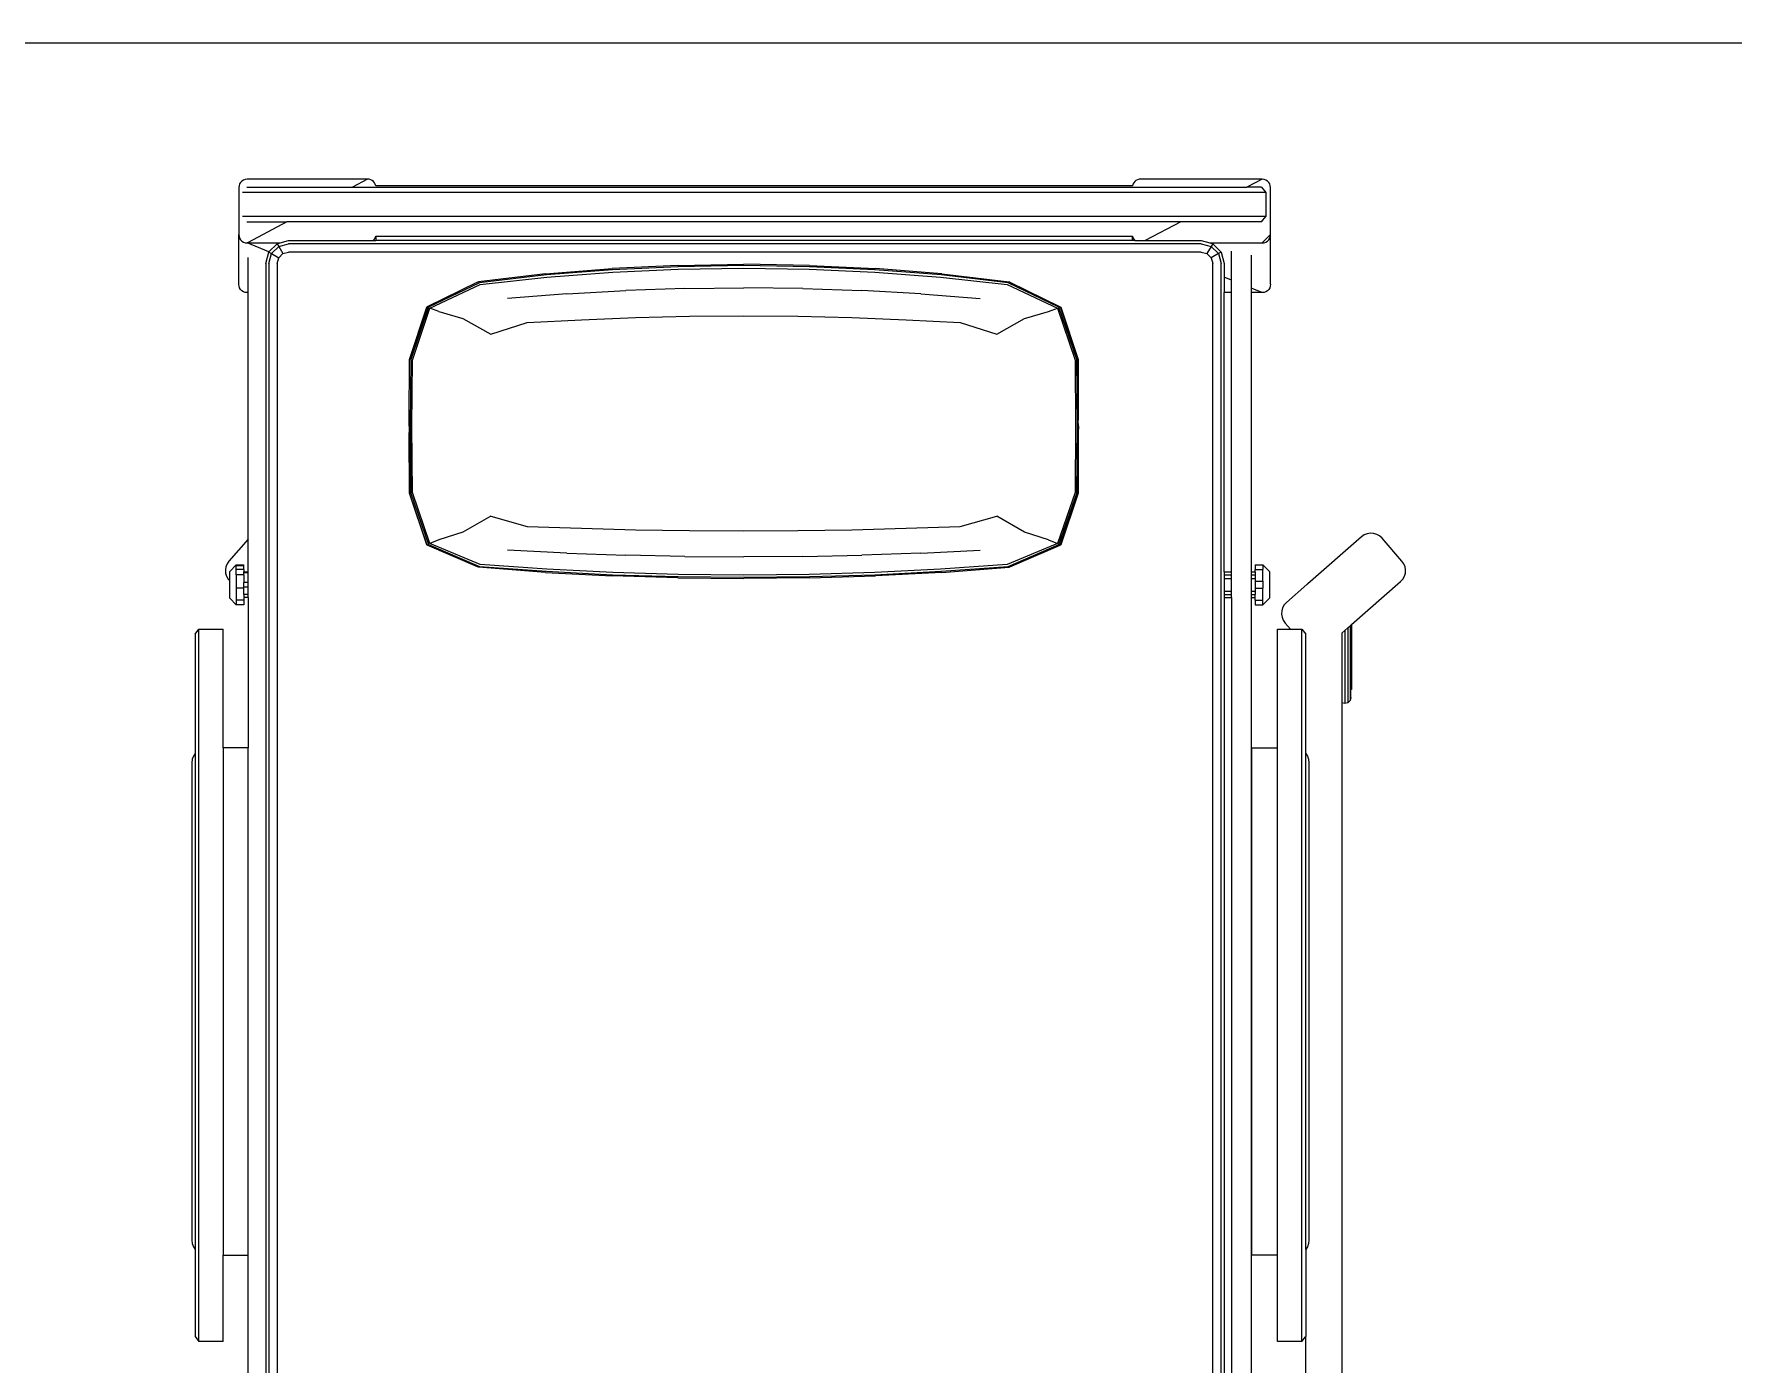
# Model space of a CAD drawing. Header units: millimetres. Extents: x -280308 to 6402717, y -14 to 2073074.
# Drawn here: x 8356 to 10142, y 423061 to 424458 of the extents above; entities that cross this region are included whole.
import ezdxf

# ---------------------------------------------------------------- set-up
doc = ezdxf.new("R2010")
doc.units = ezdxf.units.MM
doc.layers.get('0').update_dxf_attribs({"lineweight": 0})
doc.layers.add('A-ALINE-6', color=117, linetype='Continuous', lineweight=9)
doc.layers.add('A-FURN-EQPM', color=177, linetype='Continuous', lineweight=0)

# ---------------------------------------------------------------- blocks, each defined once
blk = doc.blocks.new('A$C7a9db0a0')
at = {"layer": 'A-ALINE-6'}
blk.add_lwpolyline([(43142.8, -1661), (61647.8, -1661), (61647.8, -1811), (43142.8, -1811)], close=True, dxfattribs=at)
blk = doc.blocks.new('A$C872eac23')
at = {"color": 0, "linetype": 'ByBlock', "lineweight": -2}
for p, q in [((-0.5429, -0.0018), (-0.5426, 0.0002)), ((-0.5426, 0.0002), (-0.542, 0.0021)), ((-0.542, 0.0021), (-0.5409, 0.0037)), ((-0.5409, 0.0037), (-0.5396, 0.0051)), ((-0.5396, 0.0051), (-0.5379, 0.0061)), ((-0.5379, 0.0061), (-0.536, 0.0068)), ((-0.536, 0.0068), (-0.534, 0.007)), ((-0.534, 0.007), (-0.4063, 0.007)), ((-0.534, 0.007), (-0.518, -0.0014)), ((-0.4063, 0.007), (-0.4046, 0.0069)), ((-0.4046, 0.0069), (-0.4029, 0.0063)), ((-0.4029, 0.0063), (-0.4014, 0.0055)), ((-0.4014, 0.0055), (-0.4001, 0.0045)), ((-0.4001, 0.0045), (-0.399, 0.0031)), ((-0.399, 0.0031), (-0.3982, 0.0017)), ((-0.3982, 0.0017), (-0.3977, 0)), ((-0.3977, 0), (0.3977, 0)), ((0.3977, 0), (0.3982, 0.0017)), ((0.3982, 0.0017), (0.399, 0.0032)), ((0.399, 0.0032), (0.4001, 0.0045)), ((0.4001, 0.0045), (0.4014, 0.0055)), ((0.4014, 0.0055), (0.4029, 0.0063)), ((0.4029, 0.0063), (0.4046, 0.0069)), ((0.4046, 0.0069), (0.4064, 0.007)), ((0.4064, 0.007), (0.5327, 0.007)), ((0.4064, 0.007), (0.4222, -0.0014)), ((0.5327, 0.007), (0.5348, 0.0068)), ((0.5348, 0.0068), (0.5366, 0.0061)), ((0.5366, 0.0061), (0.5383, 0.0051)), ((0.5383, 0.0051), (0.5396, 0.0037)), ((0.5396, 0.0037), (0.5407, 0.0021)), ((0.5407, 0.0021), (0.5413, 0.0002)), ((0.5413, 0.0002), (0.5416, -0.0018)), ((-0.5429, -0.0511), (-0.5429, -0.0018)), ((-0.5333, -0.0014), (-0.5378, -0.0071)), ((-0.5378, -0.0071), (-0.5378, -0.0321)), ((-0.5378, -0.0071), (0.5376, -0.0071)), ((-0.5333, -0.0014), (-0.518, -0.0014)), ((0.4222, -0.0014), (-0.518, -0.0014)), ((0.5331, -0.0014), (0.4222, -0.0014)), ((0.5416, -0.0018), (0.5416, -0.0511)), ((-0.5333, -0.0378), (-0.5378, -0.0321)), ((-0.5378, -0.0321), (0.5376, -0.0321)), ((-0.5429, -0.1034), (-0.5429, -0.0511)), ((-0.5426, -0.0531), (-0.5429, -0.0511)), ((-0.534, -0.06), (-0.5429, -0.0511)), ((-0.542, -0.055), (-0.5426, -0.0531)), ((-0.5333, -0.0378), (-0.4486, -0.0378)), ((-0.4486, -0.0378), (-0.4109, -0.0575)), ((-0.4486, -0.0378), (0.4909, -0.0378)), ((-0.3977, -0.0529), (-0.3982, -0.0546)), ((-0.3977, -0.0575), (-0.3977, -0.0529)), ((0.3977, -0.0529), (-0.3977, -0.0529)), ((0.3982, -0.0546), (0.3977, -0.0529)), ((0.3977, -0.0529), (0.3977, -0.0575)), ((0.4909, -0.0378), (0.5317, -0.0594)), ((0.5331, -0.0378), (0.4909, -0.0378)), ((0.5413, -0.0531), (0.5407, -0.055)), ((0.5416, -0.0511), (0.5413, -0.0531)), ((0.5416, -0.1034), (0.5416, -0.0511)), ((-0.5409, -0.0566), (-0.542, -0.055)), ((-0.5396, -0.058), (-0.5409, -0.0566)), ((-0.5379, -0.0591), (-0.5396, -0.058)), ((-0.536, -0.0597), (-0.5379, -0.0591)), ((-0.534, -0.06), (-0.536, -0.0597)), ((-0.479, -0.06), (-0.534, -0.06)), ((-0.5019, -0.0991), (-0.5019, -0.0687)), ((-0.4909, -0.0696), (-0.4941, -0.0817)), ((-0.4821, -0.0608), (-0.4909, -0.0696)), ((-0.4909, -0.0696), (-0.4881, -0.0712)), ((-0.4881, -0.0712), (-0.4909, -0.0817)), ((-0.4805, -0.0636), (-0.4881, -0.0712)), ((-0.4881, -0.0712), (-0.4805, -0.0757)), ((-0.479, -0.06), (-0.4821, -0.0608)), ((-0.4821, -0.0608), (-0.4805, -0.0636)), ((-0.47, -0.0608), (-0.4805, -0.0636)), ((-0.4805, -0.0636), (-0.476, -0.0712)), ((-0.476, -0.0712), (-0.4805, -0.0757)), ((-0.47, -0.0575), (-0.479, -0.06)), ((-0.47, -0.0696), (-0.476, -0.0712)), ((-0.4109, -0.0575), (-0.47, -0.0575)), ((-0.47, -0.0608), (0.4892, -0.0608)), ((-0.47, -0.0696), (0.4892, -0.0696)), ((-0.4003, -0.0575), (-0.4109, -0.0575)), ((-0.4001, -0.0574), (-0.4003, -0.0575)), ((-0.4003, -0.0575), (-0.3977, -0.0575)), ((-0.399, -0.0561), (-0.4001, -0.0574)), ((-0.3982, -0.0546), (-0.399, -0.0561)), ((-0.3977, -0.0575), (0.3977, -0.0575)), ((0.4003, -0.0575), (0.3977, -0.0575)), ((0.399, -0.0561), (0.3982, -0.0546)), ((0.4001, -0.0574), (0.399, -0.0561)), ((0.4003, -0.0575), (0.4001, -0.0574)), ((0.4892, -0.0575), (0.4003, -0.0575)), ((0.4982, -0.06), (0.4892, -0.0575)), ((0.4996, -0.0636), (0.4892, -0.0608)), ((0.4952, -0.0712), (0.4892, -0.0696)), ((0.4996, -0.0636), (0.4952, -0.0712)), ((0.4996, -0.0757), (0.4952, -0.0712)), ((0.5327, -0.06), (0.4982, -0.06)), ((0.5013, -0.0608), (0.4982, -0.06)), ((0.5013, -0.0608), (0.4996, -0.0636)), ((0.5073, -0.0712), (0.4996, -0.0636)), ((0.5073, -0.0712), (0.4996, -0.0757)), ((0.5099, -0.0694), (0.5013, -0.0608)), ((0.5101, -0.0696), (0.5073, -0.0712)), ((0.5101, -0.0817), (0.5073, -0.0712)), ((0.5099, -0.0694), (0.5327, -0.06)), ((0.5101, -0.0696), (0.5099, -0.0694)), ((0.5133, -0.0817), (0.5101, -0.0696)), ((0.5317, -0.0595), (0.5317, -0.0594)), ((0.5317, -0.0594), (0.5327, -0.06)), ((0.5348, -0.0597), (0.5327, -0.06)), ((0.5366, -0.0591), (0.5348, -0.0597)), ((0.5383, -0.058), (0.5366, -0.0591)), ((0.5396, -0.0566), (0.5383, -0.058)), ((0.5407, -0.055), (0.5396, -0.0566)), ((-0.5224, -0.0729), (-0.5224, -0.1075)), ((-0.4941, -0.0817), (-0.4941, -0.0959)), ((-0.4909, -2.1111), (-0.4909, -0.0817)), ((-0.4805, -0.0757), (-0.4821, -0.0817)), ((-0.4821, -2.1111), (-0.4821, -0.0817)), ((-0.1973, -0.0925), (-0.1276, -0.0868)), ((-0.1965, -0.0936), (-0.127, -0.0881)), ((-0.0584, -0.0835), (-0.1276, -0.0868)), ((-0.127, -0.0881), (-0.0581, -0.0849)), ((-0.058, -0.0875), (-0.1268, -0.0907)), ((-0.0584, -0.0835), (0.0109, -0.0824)), ((-0.0581, -0.0849), (0.0109, -0.0838)), ((0.0109, -0.0865), (-0.058, -0.0875)), ((0.0801, -0.0835), (0.0109, -0.0824)), ((0.0109, -0.0838), (0.0798, -0.0849)), ((0.0797, -0.0875), (0.0109, -0.0865)), ((0.1485, -0.0907), (0.0797, -0.0875)), ((0.0798, -0.0849), (0.1487, -0.0881)), ((0.0801, -0.0835), (0.1493, -0.0868)), ((0.1487, -0.0881), (0.2182, -0.0936)), ((0.2191, -0.0925), (0.1493, -0.0868)), ((0.5013, -0.0817), (0.4996, -0.0757)), ((0.5013, -0.0817), (0.5013, -1.3546)), ((0.5101, -0.0817), (0.5101, -1.3546)), ((0.5133, -0.0817), (0.5133, -1.3546)), ((0.5317, -0.1122), (0.5317, -0.0752)), ((-0.5429, -0.1034), (-0.5426, -0.1054)), ((-0.5426, -0.1054), (-0.542, -0.1072)), ((-0.5019, -0.0991), (-0.4941, -0.0959)), ((-0.5019, -0.1122), (-0.5019, -0.0991)), ((-0.4941, -0.0959), (-0.4941, -0.1122)), ((-0.2688, -0.1013), (-0.3218, -0.127)), ((-0.3205, -0.1274), (-0.2669, -0.1017)), ((-0.266, -0.1035), (-0.3191, -0.1286)), ((-0.2688, -0.1013), (-0.2681, -0.1009)), ((-0.1973, -0.0925), (-0.2681, -0.1009)), ((-0.2669, -0.1017), (-0.1965, -0.0936)), ((-0.196, -0.096), (-0.266, -0.1035)), ((-0.1268, -0.0907), (-0.196, -0.096)), ((-0.0511, -0.1078), (0.0109, -0.1071)), ((0.0729, -0.1078), (0.0109, -0.1071)), ((0.2178, -0.096), (0.1485, -0.0907)), ((0.2878, -0.1035), (0.2178, -0.096)), ((0.2182, -0.0936), (0.2887, -0.1017)), ((0.2191, -0.0925), (0.2898, -0.1009)), ((0.3408, -0.1286), (0.2878, -0.1035)), ((0.2887, -0.1017), (0.3422, -0.1274)), ((0.2906, -0.1013), (0.2898, -0.1009)), ((0.2906, -0.1013), (0.3435, -0.127)), ((0.5407, -0.1072), (0.5413, -0.1054)), ((0.5413, -0.1054), (0.5416, -0.1034)), ((-0.542, -0.1072), (-0.5409, -0.1089)), ((-0.5409, -0.1089), (-0.5396, -0.1103)), ((-0.5396, -0.1103), (-0.5379, -0.1113)), ((-0.5379, -0.1113), (-0.536, -0.112)), ((-0.536, -0.112), (-0.534, -0.1122)), ((-0.534, -0.1122), (-0.5224, -0.1075)), ((-0.534, -0.1122), (-0.5224, -0.1122)), ((-0.5224, -0.1075), (-0.5224, -0.1122)), ((-0.5224, -0.1122), (-0.5224, -0.4056)), ((-0.5019, -0.1122), (-0.4941, -0.1122)), ((-0.5019, -0.4056), (-0.5019, -0.1122)), ((-0.4941, -0.4056), (-0.4941, -0.1122)), ((-0.1752, -0.1134), (-0.2375, -0.1183)), ((-0.1752, -0.1134), (-0.1131, -0.1099)), ((-0.0511, -0.1078), (-0.1131, -0.1099)), ((0.0729, -0.1078), (0.1348, -0.1099)), ((0.1969, -0.1134), (0.1348, -0.1099)), ((0.1969, -0.1134), (0.2592, -0.1183)), ((0.5317, -0.1122), (0.5327, -0.1122)), ((0.5317, -0.371), (0.5317, -0.1122)), ((0.5327, -0.1122), (0.5348, -0.112)), ((0.5348, -0.112), (0.5366, -0.1113)), ((0.5366, -0.1113), (0.5383, -0.1103)), ((0.5383, -0.1103), (0.5396, -0.1089)), ((0.5396, -0.1089), (0.5407, -0.1072)), ((-0.3223, -0.1273), (-0.3405, -0.1824)), ((-0.3218, -0.127), (-0.3404, -0.1823)), ((-0.3392, -0.1825), (-0.3205, -0.1274)), ((-0.3191, -0.1286), (-0.3374, -0.1831)), ((-0.3218, -0.127), (-0.3223, -0.1273)), ((-0.3205, -0.1274), (-0.3218, -0.127)), ((-0.3096, -0.1319), (-0.3191, -0.1286)), ((-0.2843, -0.1394), (-0.3096, -0.1319)), ((-0.2551, -0.1558), (-0.2843, -0.1394)), ((-0.1597, -0.1406), (-0.2166, -0.1437)), ((-0.1028, -0.1384), (-0.1597, -0.1406)), ((-0.046, -0.137), (-0.1028, -0.1384)), ((0.0109, -0.1366), (-0.046, -0.137)), ((0.0677, -0.137), (0.0109, -0.1366)), ((0.1246, -0.1384), (0.0677, -0.137)), ((0.1814, -0.1406), (0.1246, -0.1384)), ((0.2384, -0.1437), (0.1814, -0.1406)), ((0.306, -0.1394), (0.2768, -0.1558)), ((0.3314, -0.1319), (0.306, -0.1394)), ((0.3314, -0.1319), (0.3408, -0.1286)), ((0.3591, -0.1831), (0.3408, -0.1286)), ((0.3435, -0.127), (0.3422, -0.1274)), ((0.3422, -0.1274), (0.3609, -0.1825)), ((0.344, -0.1273), (0.3435, -0.127)), ((0.3435, -0.127), (0.3621, -0.1823)), ((0.3623, -0.1824), (0.344, -0.1273)), ((-0.2166, -0.1437), (-0.2551, -0.1558)), ((0.2768, -0.1558), (0.2384, -0.1437)), ((-0.3408, -0.246), (-0.3404, -0.1823)), ((-0.3405, -0.1824), (-0.3408, -0.246)), ((-0.3398, -0.2526), (-0.3392, -0.1825)), ((-0.3374, -0.1831), (-0.3379, -0.2526)), ((0.3596, -0.2526), (0.3591, -0.1831)), ((0.3609, -0.1825), (0.3615, -0.2526)), ((0.3626, -0.246), (0.3621, -0.1823)), ((0.3626, -0.246), (0.3623, -0.1824)), ((-0.3409, -0.2526), (-0.3408, -0.246)), ((0.3626, -0.2526), (0.3626, -0.246)), ((-0.3409, -0.2526), (-0.3408, -0.2592)), ((-0.3408, -0.2592), (-0.3405, -0.3228)), ((-0.3408, -0.2592), (-0.3404, -0.3229)), ((-0.3392, -0.3227), (-0.3398, -0.2526)), ((-0.3379, -0.2526), (-0.3374, -0.3221)), ((0.3591, -0.3221), (0.3596, -0.2526)), ((0.3615, -0.2526), (0.3609, -0.3227)), ((0.3626, -0.2592), (0.3621, -0.3229)), ((0.3623, -0.3228), (0.3626, -0.2592)), ((0.3626, -0.2526), (0.3626, -0.2592)), ((-0.3405, -0.3228), (-0.3223, -0.377)), ((-0.3218, -0.3773), (-0.3404, -0.3229)), ((-0.3205, -0.3769), (-0.3392, -0.3227)), ((-0.3374, -0.3221), (-0.3191, -0.3756)), ((0.3408, -0.3756), (0.3591, -0.3221)), ((0.3609, -0.3227), (0.3422, -0.3769)), ((0.3435, -0.3773), (0.3621, -0.3229)), ((0.344, -0.377), (0.3623, -0.3228)), ((-0.2843, -0.3637), (-0.2551, -0.3469)), ((-0.2166, -0.3578), (-0.2551, -0.3469)), ((0.2768, -0.3469), (0.2384, -0.3578)), ((0.2768, -0.3469), (0.306, -0.3637)), ((-0.681, -0.3941), (-0.6601, -0.3701)), ((-0.6601, -0.3701), (-0.6575, -0.3677)), ((-0.6575, -0.3677), (-0.6545, -0.3661)), ((-0.6545, -0.3661), (-0.6512, -0.3651)), ((-0.6512, -0.3651), (-0.6479, -0.3649)), ((-0.6479, -0.3649), (-0.6445, -0.3654)), ((-0.6445, -0.3654), (-0.6414, -0.3667)), ((-0.6414, -0.3667), (-0.6384, -0.3687)), ((-0.6384, -0.3687), (-0.5819, -0.4181)), ((-0.3096, -0.3719), (-0.3191, -0.3756)), ((-0.3096, -0.3719), (-0.2843, -0.3637)), ((-0.1597, -0.3597), (-0.2166, -0.3578)), ((-0.1028, -0.3612), (-0.1597, -0.3597)), ((-0.046, -0.362), (-0.1028, -0.3612)), ((0.0109, -0.3623), (-0.046, -0.362)), ((0.0677, -0.362), (0.0109, -0.3623)), ((0.1246, -0.3612), (0.0677, -0.362)), ((0.1814, -0.3597), (0.1246, -0.3612)), ((0.2384, -0.3578), (0.1814, -0.3597)), ((0.306, -0.3637), (0.3314, -0.3719)), ((0.3314, -0.3719), (0.3408, -0.3756)), ((0.5317, -0.371), (0.5519, -0.3941)), ((0.5317, -0.4056), (0.5317, -0.371)), ((-0.3223, -0.377), (-0.3218, -0.3773)), ((-0.3218, -0.3773), (-0.3205, -0.3769)), ((-0.2688, -0.4001), (-0.3218, -0.3773)), ((-0.2669, -0.3997), (-0.3205, -0.3769)), ((-0.3191, -0.3756), (-0.266, -0.3979)), ((-0.1752, -0.3857), (-0.2375, -0.3827)), ((-0.1752, -0.3857), (-0.1131, -0.388)), ((-0.0511, -0.3893), (-0.1131, -0.388)), ((-0.0511, -0.3893), (0.0109, -0.3898)), ((0.0729, -0.3893), (0.0109, -0.3898)), ((0.0729, -0.3893), (0.1348, -0.388)), ((0.1969, -0.3857), (0.1348, -0.388)), ((0.1969, -0.3857), (0.2592, -0.3827)), ((0.2878, -0.3979), (0.3408, -0.3756)), ((0.3422, -0.3769), (0.2887, -0.3997)), ((0.2906, -0.4001), (0.3435, -0.3773)), ((0.3422, -0.3769), (0.3435, -0.3773)), ((0.3435, -0.3773), (0.344, -0.377)), ((-0.6848, -0.4035), (-0.6843, -0.4002)), ((-0.6846, -0.4069), (-0.6848, -0.4035)), ((-0.6836, -0.4101), (-0.6846, -0.4069)), ((-0.6843, -0.4002), (-0.683, -0.397)), ((-0.6819, -0.4131), (-0.6836, -0.4101)), ((-0.683, -0.397), (-0.681, -0.3941)), ((-0.5348, -0.3981), (-0.5416, -0.405)), ((-0.5416, -0.405), (-0.5416, -0.4332)), ((-0.5267, -0.3981), (-0.5348, -0.3981)), ((-0.5348, -0.3981), (-0.5348, -0.403)), ((-0.5267, -0.403), (-0.5348, -0.403)), ((-0.5348, -0.4154), (-0.5348, -0.403)), ((-0.5267, -0.3981), (-0.5267, -0.403)), ((-0.5267, -0.4056), (-0.5267, -0.403)), ((-0.5224, -0.4056), (-0.5267, -0.4056)), ((-0.5267, -0.4056), (-0.5267, -0.4087)), ((-0.5224, -0.4087), (-0.5267, -0.4087)), ((-0.5267, -0.4087), (-0.5267, -0.4123)), ((-0.5224, -0.4056), (-0.5224, -0.4087)), ((-0.5224, -0.4087), (-0.5224, -0.4123)), ((-0.4941, -0.4056), (-0.5019, -0.4056)), ((-0.5019, -0.4087), (-0.5019, -0.4056)), ((-0.4941, -0.4087), (-0.5019, -0.4087)), ((-0.5019, -0.4123), (-0.5019, -0.4087)), ((-0.4941, -0.4056), (-0.4941, -0.4087)), ((-0.4941, -0.4087), (-0.4941, -0.4123)), ((-0.2681, -0.4005), (-0.2688, -0.4001)), ((-0.1973, -0.406), (-0.2681, -0.4005)), ((-0.1965, -0.4049), (-0.2669, -0.3997)), ((-0.266, -0.3979), (-0.196, -0.4027)), ((-0.1973, -0.406), (-0.1276, -0.4096)), ((-0.127, -0.4085), (-0.1965, -0.4049)), ((-0.196, -0.4027), (-0.1268, -0.4061)), ((-0.0584, -0.4117), (-0.1276, -0.4096)), ((-0.0581, -0.4105), (-0.127, -0.4085)), ((-0.1268, -0.4061), (-0.058, -0.4081)), ((0.0109, -0.4112), (-0.0581, -0.4105)), ((-0.058, -0.4081), (0.0109, -0.4088)), ((0.0109, -0.4088), (0.0797, -0.4081)), ((0.0798, -0.4105), (0.0109, -0.4112)), ((0.0797, -0.4081), (0.1485, -0.4061)), ((0.1487, -0.4085), (0.0798, -0.4105)), ((0.0801, -0.4117), (0.1493, -0.4096)), ((0.1485, -0.4061), (0.2178, -0.4027)), ((0.2182, -0.4049), (0.1487, -0.4085)), ((0.2191, -0.406), (0.1493, -0.4096)), ((0.2178, -0.4027), (0.2878, -0.3979)), ((0.2887, -0.3997), (0.2182, -0.4049)), ((0.2191, -0.406), (0.2898, -0.4005)), ((0.2898, -0.4005), (0.2906, -0.4001)), ((0.5363, -0.4056), (0.5317, -0.4056)), ((0.5317, -0.4064), (0.5317, -0.4056)), ((0.5317, -0.4064), (0.5363, -0.4064)), ((0.5317, -0.4167), (0.5317, -0.4064)), ((0.5363, -0.3993), (0.5363, -0.3981)), ((0.5444, -0.3981), (0.5363, -0.3981)), ((0.5363, -0.403), (0.5363, -0.3993)), ((0.5363, -0.3993), (0.5444, -0.3993)), ((0.5363, -0.403), (0.5363, -0.4056)), ((0.5363, -0.403), (0.5444, -0.403)), ((0.5363, -0.4064), (0.5363, -0.4056)), ((0.5363, -0.4086), (0.5363, -0.4064)), ((0.5363, -0.4086), (0.5444, -0.4086)), ((0.5363, -0.4086), (0.5363, -0.4167)), ((0.5444, -0.3993), (0.5444, -0.3981)), ((0.5511, -0.405), (0.5444, -0.3981)), ((0.5444, -0.403), (0.5444, -0.3993)), ((0.5444, -0.4086), (0.5444, -0.403)), ((0.5444, -0.4086), (0.5444, -0.4227)), ((0.5511, -0.4149), (0.5511, -0.405)), ((0.5519, -0.3941), (0.5539, -0.397)), ((0.5545, -0.4101), (0.5528, -0.4131)), ((0.5539, -0.397), (0.5551, -0.4002)), ((0.5554, -0.4069), (0.5545, -0.4101)), ((0.5551, -0.4002), (0.5556, -0.4035)), ((0.5556, -0.4035), (0.5554, -0.4069)), ((-0.6796, -0.4157), (-0.6819, -0.4131)), ((-0.6281, -0.4607), (-0.6796, -0.4157)), ((-0.5819, -0.4181), (-0.5817, -0.4182)), ((-0.5819, -0.4181), (-0.5817, -0.4183)), ((-0.5817, -0.4183), (-0.5817, -0.4182)), ((-0.5817, -0.4182), (-0.5811, -0.4188)), ((-0.5817, -0.4183), (-0.5811, -0.4188)), ((-0.5811, -0.4188), (-0.5596, -0.4376)), ((-0.5267, -0.4154), (-0.5348, -0.4154)), ((-0.5348, -0.4154), (-0.5348, -0.4227)), ((-0.5267, -0.4227), (-0.5348, -0.4227)), ((-0.5348, -0.4352), (-0.5348, -0.4227)), ((-0.5224, -0.4123), (-0.5267, -0.4123)), ((-0.5267, -0.4123), (-0.5267, -0.4154)), ((-0.5267, -0.4154), (-0.5267, -0.4227)), ((-0.5267, -0.4227), (-0.5267, -0.4258)), ((-0.5224, -0.4258), (-0.5267, -0.4258)), ((-0.5267, -0.4258), (-0.5267, -0.4294)), ((-0.5224, -0.4123), (-0.5224, -0.4258)), ((-0.5224, -0.4258), (-0.5224, -0.4294)), ((-0.4941, -0.4123), (-0.5019, -0.4123)), ((-0.5019, -0.4258), (-0.5019, -0.4123)), ((-0.4941, -0.4258), (-0.5019, -0.4258)), ((-0.5019, -0.4294), (-0.5019, -0.4258)), ((-0.4941, -0.4123), (-0.4941, -0.4258)), ((-0.4941, -0.4258), (-0.4941, -0.4294)), ((-0.0584, -0.4117), (0.0109, -0.4124)), ((0.0801, -0.4117), (0.0109, -0.4124)), ((0.5317, -0.4167), (0.5363, -0.4167)), ((0.5317, -0.4214), (0.5317, -0.4167)), ((0.5317, -0.4214), (0.5363, -0.4214)), ((0.5317, -0.4294), (0.5317, -0.4214)), ((0.5363, -0.4214), (0.5363, -0.4167)), ((0.5363, -0.4227), (0.5363, -0.4214)), ((0.5363, -0.4227), (0.5444, -0.4227)), ((0.5363, -0.4294), (0.5363, -0.4227)), ((0.5444, -0.4227), (0.5444, -0.4352)), ((0.5528, -0.4131), (0.5511, -0.4149)), ((0.5511, -0.4332), (0.5511, -0.4149)), ((-0.5596, -0.4376), (-0.5572, -0.4403)), ((-0.5572, -0.4403), (-0.5555, -0.4433)), ((-0.5555, -0.4433), (-0.5546, -0.4465)), ((-0.5348, -0.4401), (-0.5416, -0.4332)), ((-0.5267, -0.4352), (-0.5348, -0.4352)), ((-0.5348, -0.4401), (-0.5348, -0.4352)), ((-0.5267, -0.4401), (-0.5348, -0.4401)), ((-0.5224, -0.4294), (-0.5267, -0.4294)), ((-0.5267, -0.4326), (-0.5267, -0.4294)), ((-0.5224, -0.4326), (-0.5267, -0.4326)), ((-0.5267, -0.4352), (-0.5267, -0.4326)), ((-0.5267, -0.4352), (-0.5267, -0.4401)), ((-0.5224, -0.4294), (-0.5224, -0.4326)), ((-0.5224, -0.4326), (-0.5224, -1.7081)), ((-0.4941, -0.4294), (-0.5019, -0.4294)), ((-0.5019, -0.4326), (-0.5019, -0.4294)), ((-0.4941, -0.4326), (-0.5019, -0.4326)), ((-0.5019, -0.4326), (-0.5019, -1.7083)), ((-0.4941, -0.4294), (-0.4941, -0.4326)), ((-0.4941, -0.4326), (-0.4941, -1.7084)), ((0.5317, -0.4294), (0.5363, -0.4294)), ((0.5317, -0.4326), (0.5317, -0.4294)), ((0.5317, -0.4326), (0.5363, -0.4326)), ((0.5317, -0.4326), (0.5317, -0.5902)), ((0.5363, -0.4294), (0.5363, -0.4326)), ((0.5363, -0.4326), (0.5363, -0.4352)), ((0.5363, -0.4352), (0.5444, -0.4352)), ((0.5363, -0.4352), (0.5363, -0.4401)), ((0.5363, -0.4401), (0.5444, -0.4401)), ((0.5444, -0.4401), (0.5511, -0.4332)), ((0.5444, -0.4352), (0.5444, -0.4401)), ((-0.6272, -0.4615), (-0.6281, -0.4607)), ((-0.6281, -0.4607), (-0.6281, -0.5289)), ((-0.6264, -0.4622), (-0.6272, -0.4615)), ((-0.6272, -0.5292), (-0.6272, -0.4615)), ((-0.624, -0.4643), (-0.6264, -0.4622)), ((-0.6264, -0.4622), (-0.6264, -0.5406)), ((-0.6208, -0.4671), (-0.624, -0.4643)), ((-0.624, -0.4643), (-0.624, -0.543)), ((-0.5581, -0.4593), (-0.5637, -0.4657)), ((-0.5561, -0.4564), (-0.5581, -0.4593)), ((-0.5549, -0.4532), (-0.5561, -0.4564)), ((-0.5544, -0.4498), (-0.5549, -0.4532)), ((-0.5546, -0.4465), (-0.5544, -0.4498)), ((-0.6176, -0.4699), (-0.6208, -0.4671)), ((-0.6208, -0.4671), (-0.6208, -0.5438)), ((-0.6176, -0.4699), (-0.6176, -0.543)), ((-0.5757, -0.4657), (-0.5798, -0.471)), ((-0.5798, -0.5962), (-0.5798, -0.471)), ((-0.5637, -0.4657), (-0.5757, -0.4657)), ((-0.5757, -1.2141), (-0.5757, -0.4657)), ((-0.5502, -0.4657), (-0.5637, -0.4657)), ((-0.5502, -0.5902), (-0.5502, -0.4657)), ((0.5834, -0.4657), (0.5579, -0.4657)), ((0.5579, -0.5902), (0.5579, -0.4657)), ((0.5875, -0.471), (0.5834, -0.4657)), ((0.5834, -1.2141), (0.5834, -0.4657)), ((0.5875, -0.471), (0.5875, -0.5962)), ((-0.6281, -0.5289), (-0.6272, -0.5292)), ((-0.6272, -0.5374), (-0.6272, -0.5292)), ((-0.6272, -0.5374), (-0.6264, -0.5406)), ((-0.6264, -0.5406), (-0.624, -0.543)), ((-0.624, -0.543), (-0.6208, -0.5438)), ((-0.6208, -0.5438), (-0.6176, -0.543)), ((-0.6176, -0.543), (-0.6176, -1.6843)), ((-0.5828, -0.6024), (-0.5832, -0.6061)), ((-0.5832, -0.6061), (-0.5832, -1.1074)), ((-0.5816, -0.5991), (-0.5828, -0.6024)), ((-0.5798, -0.5962), (-0.5816, -0.5991)), ((-0.5798, -1.1173), (-0.5798, -0.5962)), ((-0.5231, -0.5902), (-0.5502, -0.5902)), ((-0.5502, -1.1233), (-0.5502, -0.5902)), ((-0.5231, -1.1233), (-0.5231, -0.5902)), ((0.5317, -0.5902), (0.5579, -0.5902)), ((0.5317, -1.1233), (0.5317, -0.5902)), ((0.5579, -0.5902), (0.5579, -1.1233)), ((0.5875, -0.5962), (0.5893, -0.5991)), ((0.5875, -0.5962), (0.5875, -1.1173)), ((0.5893, -0.5991), (0.5905, -0.6024)), ((0.5905, -0.6024), (0.5909, -0.6061)), ((0.5909, -0.6061), (0.5909, -1.1074)), ((-0.5832, -1.1074), (-0.5828, -1.1111)), ((-0.5828, -1.1111), (-0.5816, -1.1144)), ((-0.5816, -1.1144), (-0.5798, -1.1173)), ((-0.5798, -1.1173), (-0.5798, -1.2088)), ((-0.5502, -1.1233), (-0.5231, -1.1233)), ((-0.5502, -1.2141), (-0.5502, -1.1233)), ((0.5579, -1.1233), (0.5317, -1.1233)), ((0.5317, -1.3546), (0.5317, -1.1233)), ((0.5579, -1.2141), (0.5579, -1.1233)), ((0.5893, -1.1144), (0.5875, -1.1173)), ((0.5875, -1.1173), (0.5875, -1.2088)), ((0.5905, -1.1111), (0.5893, -1.1144)), ((0.5909, -1.1074), (0.5905, -1.1111)), ((-0.5795, -1.2092), (-0.5798, -1.2088)), ((-0.5795, -1.2092), (-0.5795, -1.6803)), ((-0.5757, -1.2141), (-0.5795, -1.2092)), ((-0.5757, -1.2141), (-0.5502, -1.2141)), ((0.5579, -1.2141), (0.5834, -1.2141)), ((0.5875, -1.2088), (0.5834, -1.2141))]:
    blk.add_line(p, q, dxfattribs=at)
blk = doc.blocks.new('A$C4404b510')
at = {"color": 0, "linetype": 'ByBlock', "lineweight": -2, "xscale": -1000.000000000013, "yscale": 1000.000000000013, "zscale": 1000.000000000008}
blk.add_blockref('A$C872eac23', (36804.9, 19300), dxfattribs=at)
blk = doc.blocks.new('2')
at = {"ltscale": 0.25}
blk.add_blockref('A$C7a9db0a0', (-46014.9, 426259.3), dxfattribs=at)
at = {"layer": 'A-FURN-EQPM', "ltscale": 0.25}
blk.add_blockref('A$C4404b510', (-27691.9, 404998.3), dxfattribs=at)

msp = doc.modelspace()

# ---------------------------------------------------------------- block references
msp.add_blockref('2', (0, 0))

doc.saveas('drawing.dxf')
